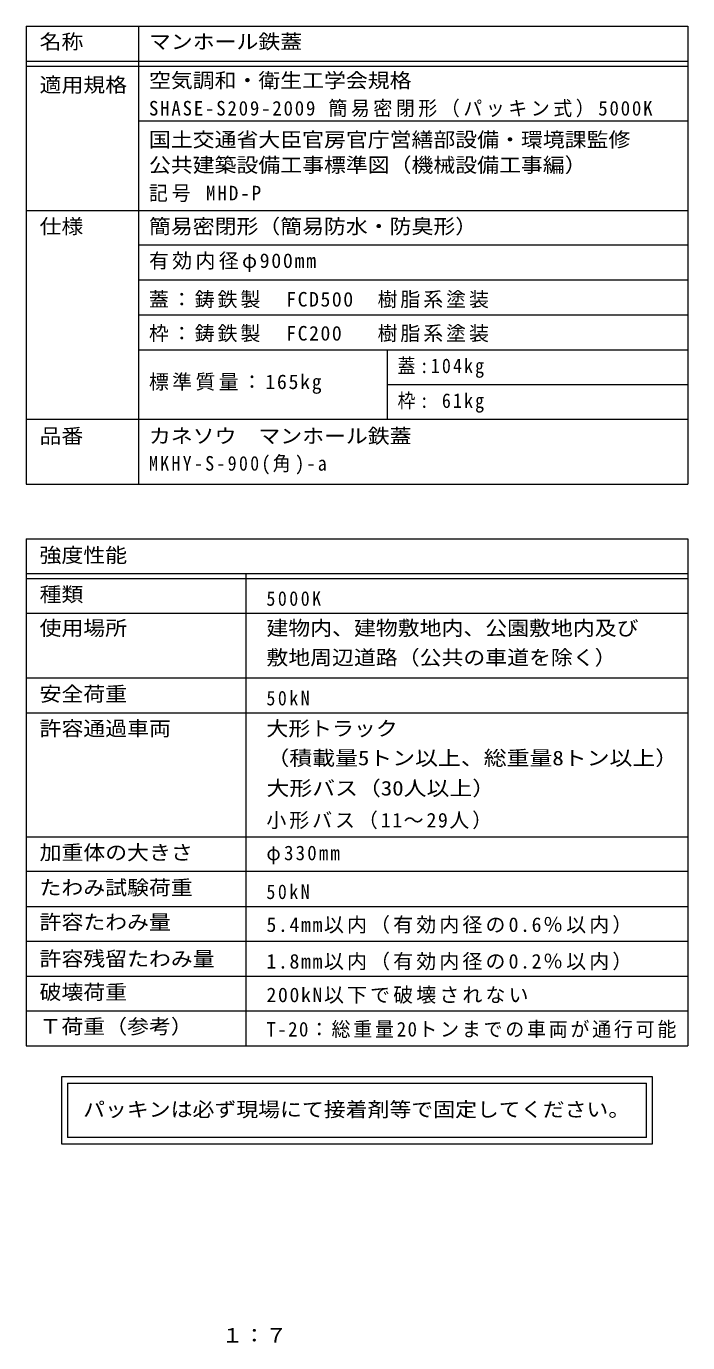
# Model space of a CAD drawing. Units: millimetres on the paper, enlarged 7 times. Extents: x -1188 to 1330, y -951 to 977.
# Drawn here: x 399 to 1330, y -927 to 925 of the extents above; entities that cross this region are included whole.
import ezdxf
from ezdxf.enums import TextEntityAlignment as Align

# ---------------------------------------------------------------- set-up
doc = ezdxf.new("R2010")
doc.units = ezdxf.units.MM
doc.header["$LTSCALE"] = 7
doc.layers.add('F-5_F-5ﾚｲﾔ', color=2, linetype='Continuous')
doc.layers.add('F-F_F-Fﾚｲﾔ', color=3, linetype='Continuous', lineweight=9)
doc.styles.add('ＭＳ ゴシック', font='')
doc.styles.get('ＭＳ ゴシック').set_extended_font_data('MS Gothic')

msp = doc.modelspace()

# ---------------------------------------------------------------- linework, layer by layer
at = {"layer": 'F-F_F-Fﾚｲﾔ', "color": 7}
for p, q in [((398.665, 925.4), (1329.692, 925.4)), ((398.665, 925.4), (398.665, 281.063)), ((556.481, 925.4), (556.481, 281.063)), ((1329.692, 925.4), (1329.692, 281.063)), ((398.665, 876.4), (1329.692, 876.4)), ((398.665, 869.4), (1329.692, 869.4)), ((556.481, 792.4), (1329.692, 792.4)), ((398.665, 666.4), (1329.692, 666.4)), ((1329.692, 617.4), (556.481, 617.4)), ((1329.692, 568.4), (556.481, 568.4)), ((556.481, 519.4), (1329.692, 519.4)), ((556.481, 470.4), (1329.692, 470.4)), ((906.481, 470.4), (906.481, 372.4)), ((906.481, 421.4), (1329.692, 421.4)), ((398.665, 372.4), (1329.692, 372.4)), ((398.665, 281.063), (1329.692, 281.063)), ((398.665, 204.4), (1329.692, 204.4)), ((398.665, 204.4), (398.665, -509.09)), ((1329.692, 204.4), (1329.692, -509.09)), ((398.665, 155.4), (1329.692, 155.4)), ((398.665, 148.4), (1329.692, 148.4)), ((707.753, 155.4), (707.753, -509.09)), ((398.665, 99.4), (1329.692, 99.4)), ((398.665, 8.4), (1329.692, 8.4)), ((398.665, -40.6), (1329.692, -40.6)), ((398.665, -215.09), (1329.692, -215.09)), ((1329.692, -264.09), (398.665, -264.09)), ((398.665, -313.09), (1329.692, -313.09)), ((398.665, -362.09), (1329.692, -362.09)), ((398.665, -411.089), (1329.692, -411.089)), ((398.665, -460.089), (1329.692, -460.089)), ((398.665, -509.09), (1329.692, -509.09)), ((448.085, -553.005), (448.085, -647.175)), ((1280.273, -553.005), (448.085, -553.005)), ((1280.273, -647.175), (1280.273, -553.005)), ((456.835, -561.755), (456.835, -638.425)), ((456.835, -561.755), (1271.523, -561.755)), ((1271.523, -638.425), (1271.523, -561.755)), ((448.085, -647.175), (1280.273, -647.175)), ((1271.523, -638.425), (456.835, -638.425))]:
    msp.add_line(p, q, dxfattribs=at)

# ---------------------------------------------------------------- texts
at = {"layer": 'F-5_F-5ﾚｲﾔ', "style": 'ＭＳ ゴシック', "width": 1.1}
msp.add_text('１：７', height=20.53, dxfattribs=at).set_placement((673.4, -933.1), align=Align.BOTTOM_LEFT)
at = {"layer": 'F-F_F-Fﾚｲﾔ', "style": 'ＭＳ ゴシック'}
for s, width, p in [('名称', 1.1, (417.297, 887.409)), ('マンホール鉄蓋', 1.1, (571.295, 887.409)), ('適用規格', 1.1, (417.297, 826.555)), ('空気調和・衛生工学会規格', 1.1, (571.295, 832.897)), ('国土交通省大臣官房官庁営繕部設備・環境課監修', 1.1, (571.295, 749.555)), ('公共建築設備工事標準図（機械設備工事編）', 1.1, (571.295, 713.862)), ('仕様', 1.1, (417.297, 627.529)), ('簡易密閉形（簡易防水・防臭形）', 1.1, (571.295, 627.529)), ('品番', 1.1, (417.297, 332.519)), ('カネソウ\u3000マンホール鉄蓋', 1.1, (571.295, 332.519)), ('強度性能', 1.1, (417.297, 164.772)), ('種類', 1.1, (417.297, 109.636)), ('使用場所', 1.1, (417.297, 62.224)), ('建物内、建物敷地内、公園敷地内及び', 1.1, (736.688, 62.224)), ('敷地周辺道路（公共の車道を除く）', 1.1, (736.688, 20.734)), ('安全荷重', 1.1, (417.297, -30.499)), ('許容通過車両', 1.1, (417.297, -79.119)), ('大形トラック', 1.1, (736.688, -79.119)), ('（積載量5トン以上、総重量8トン以上）', 1.15, (736.688, -120.61)), ('大形バス（30人以上）', 1.15, (736.688, -163.119)), ('加重体の大きさ', 1.1, (417.297, -253.609)), ('たわみ試験荷重', 1.1, (417.297, -302.989)), ('許容たわみ量', 1.1, (417.297, -351.609)), ('許容残留たわみ量', 1.1, (417.297, -403.185)), ('破壊荷重', 1.1, (417.297, -450.09)), ('Ｔ荷重（参考）', 1.1, (417.297, -498.435))]:
    msp.add_text(s, height=20.53, dxfattribs=dict(at, width=width)).set_placement(p, align=Align.BOTTOM_LEFT)
at = {"layer": 'F-F_F-Fﾚｲﾔ', "color": 2, "style": 'ＭＳ ゴシック', "width": 1.1}
msp.add_text('パッキンは必ず現場にて接着剤等で固定してください。', height=20.53, dxfattribs=at).set_placement((478.615, -615.13), align=Align.BOTTOM_LEFT)
at = {"layer": 'F-F_F-Fﾚｲﾔ', "char_height": 20.53, "attachment_point": 7, "style": 'ＭＳ ゴシック'}
for s, insert in [('\\T1.19;\\W0.95;SHASE-S209-2009\\~簡易密閉形（パッキン式）5000K', (571.295, 797.164)), ('\\T1.21;\\W0.95;記号\\~MHD-P', (571.295, 678.17)), ('\\T1.17;有効内径φ900mm', (571.295, 579.779)), ('\\T1.15;蓋：鋳鉄製\u3000FCD500\u3000樹脂系塗装', (571.295, 528.687)), ('\\T1.15;枠：鋳鉄製\u3000FC200\\~\u3000樹脂系塗装', (571.295, 480.855)), ('\\T1.24;\\W0.9;蓋:104kg', (921.295, 430.687)), ('\\T1.17;標準質量：165kg', (571.295, 408.188)), ('\\T1.24;\\W0.9;枠:\\~61kg', (921.295, 381.687)), ('\\T1.26;\\W0.9;MKHY-S-900(角)-a', (571.295, 294.705)), ('\\T1.28;\\W0.9;5000K', (736.688, 109.636)), ('\\T1.28;\\W0.9;50kN', (736.688, -30.499)), ('\\T1.15;小形バス（11～29人）', (736.688, -204.609)), ('\\T1.23;\\W0.95;φ330mm', (736.688, -253.609)), ('\\T1.28;\\W0.9;50kN', (736.688, -302.989)), ('\\T1.16;5.4mm以内（有効内径の0.6％以内）', (736.688, -351.609)), ('\\T1.16;1.8mm以内（有効内径の0.2％以内）', (736.688, -403.185)), ('\\T1.16;200kN以下で破壊されない', (736.688, -450.09)), ('\\T1.15;\\W0.95;T-20：総重量20トンまでの車両が通行可能', (736.688, -498.435))]:
    msp.add_mtext(s, dxfattribs=dict(at, insert=insert))

doc.saveas('drawing.dxf')
